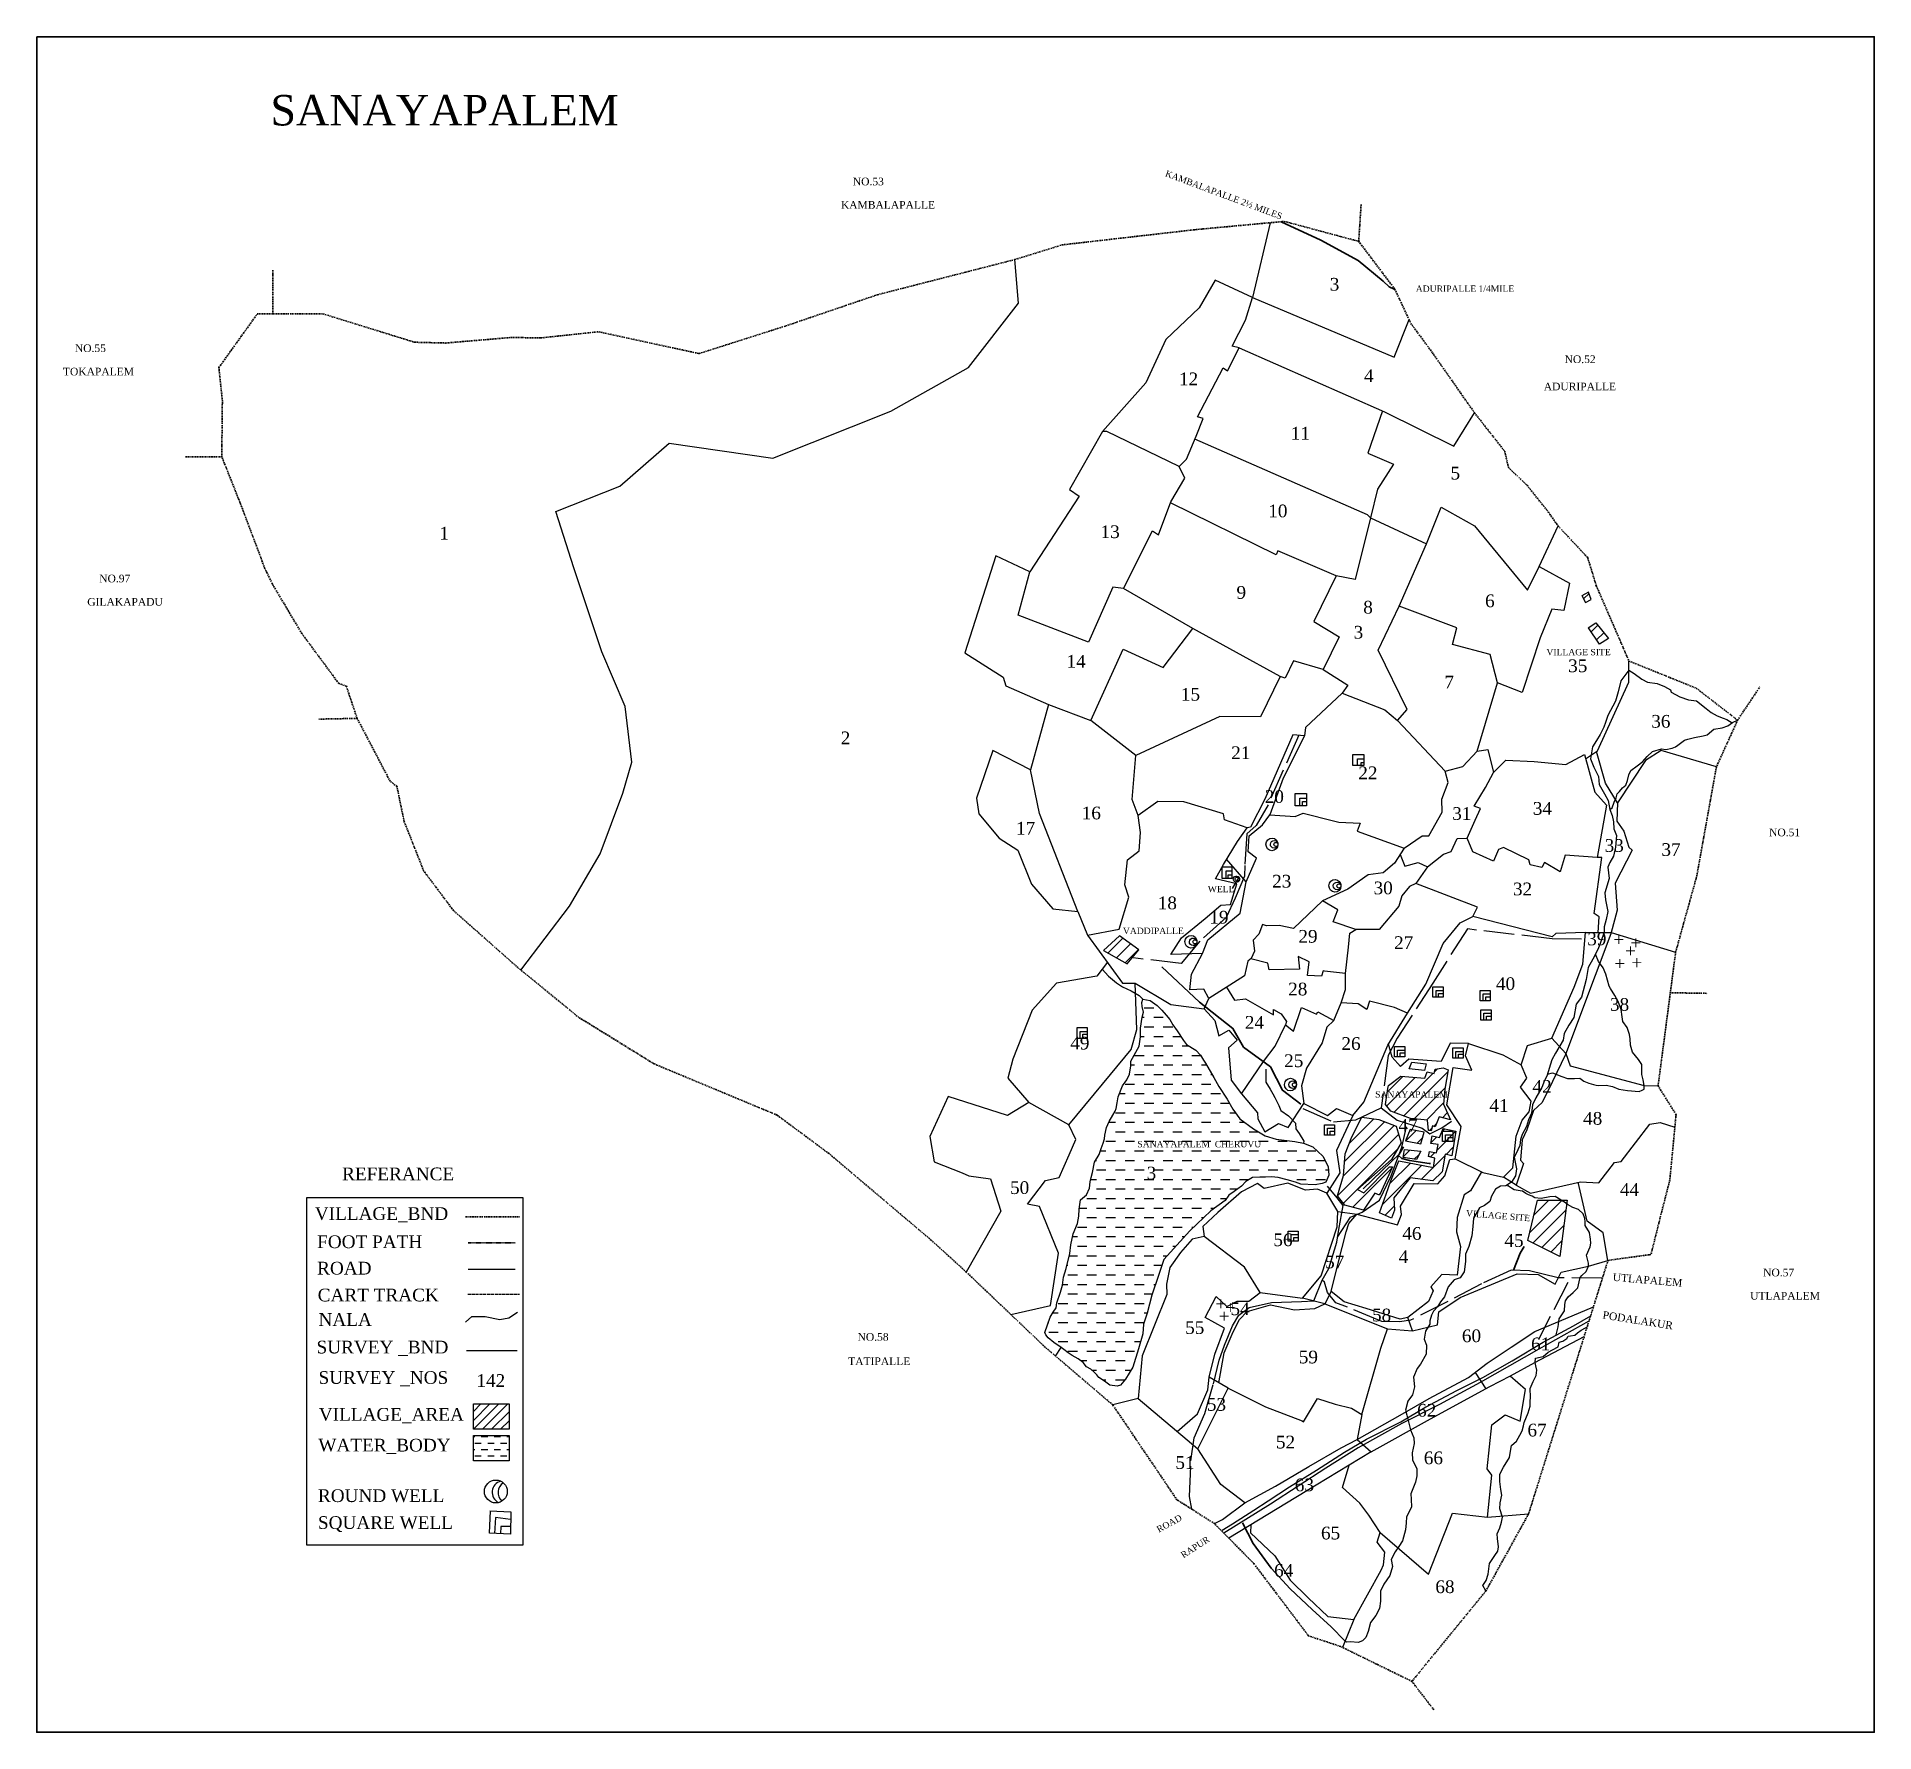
# Model space of a CAD drawing. Header units: millimetres. Extents: x 251 to 973, y 53 to 719.
import ezdxf

# ---------------------------------------------------------------- set-up
doc = ezdxf.new("R2010")
doc.units = ezdxf.units.MM
doc.header["$MEASUREMENT"] = 0
for name, pattern in [('ACAD_ISO02W100', [15, 12, -3]), ('ACAD_ISO07W100', [3, 0, -3]), ('BORDER', [1.75, 0.5, -0.25, 0.5, -0.25, 0, -0.25])]:
    doc.linetypes.add(name, pattern=pattern)
for name, color, linetype in [('CARTTRACK', 30, 'ACAD_ISO02W100'), ('NALA', 4, 'Continuous'), ('ROUND WELL', 5, 'Continuous'), ('SQUAREWELL', 5, 'Continuous'), ('SURVEY_BND', 7, 'Continuous'), ('SURVEY_NO', 7, 'Continuous'), ('TEXT', 7, 'Continuous'), ('VILLAGE_AREA', 1, 'Continuous'), ('WATER_BODY', 4, 'Continuous')]:
    doc.layers.add(name, color=color, linetype=linetype)
for name, color, linetype, lineweight in [('FOOTPATH', 150, 'ACAD_ISO07W100', 30), ('ROAD', 1, 'Continuous', 25), ('VILL_BOUNDARY', 6, 'BORDER', 30)]:
    doc.layers.add(name, color=color, linetype=linetype, lineweight=lineweight)
doc.styles.get("Standard").update_dxf_attribs({"font": 'times.ttf'})
doc.dimstyles.get("Standard").update_dxf_attribs({"dimtxt": 0.18, "dimasz": 0.18, "dimexe": 0.18, "dimexo": 0.0625, "dimgap": 0.09, "dimtad": 0, "dimtih": 1, "dimtoh": 1, "dimdec": 4, "dimzin": 0, "dimdsep": 46, "dimtxsty": 'Standard', "dimcen": 0.09, "dimadec": 0, "dimazin": 0, "dimtfac": 1, "dimtdec": 4, "dimtofl": 0, "dimtmove": 0, "dimatfit": 3, "dimfxl": 0, "dimtolj": 1, "dimtzin": 0, "dimarcsym": 0})

# ---------------------------------------------------------------- blocks, each defined once
blk = doc.blocks.new('123')
at = {"layer": 'ROUND WELL'}
for centre, major_axis, ratio in [((-2.36, 0.07), (-0.07, -2.49), 0.944805), ((-1.5, 0.05), (-1.5, 0.05), 0.99997), ((-0.8, 0.02), (-0.802, 0.017), 1)]:
    blk.add_ellipse(centre, major_axis=major_axis, ratio=ratio, dxfattribs=at)
blk = doc.blocks.new('456')
at = {"layer": 'ROUND WELL'}
for points in [[(-3.65, 0), (0.33, 0), (0.33, -4.42), (-3.65, -4.42)], [(-2.44, -1.56), (0.33, -1.56), (0.33, -4.42), (-2.44, -4.42)], [(-1.4, -2.7), (0.33, -2.7), (0.33, -4.42), (-1.4, -4.42)]]:
    blk.add_lwpolyline(points, close=True, dxfattribs=at)

msp = doc.modelspace()

# ---------------------------------------------------------------- hatches: boundary and pattern name
at = {"layer": 'VILLAGE_AREA'}
h = msp.add_hatch(dxfattribs=at)
h.set_pattern_fill('ANSI31', color=256, scale=30, angle=180, style=0)
h.paths.add_polyline_path([(684.14, 360.43), (676.52, 365.97), (670.29, 360.13), (679.62, 354.85)])
h.paths.add_polyline_path([(863.8, 489), (860.92, 487.09), (865.25, 480.6), (868.77, 482.84)])
h.paths.add_polyline_path([(860.97, 501.06), (858.37, 499.67), (859.8, 497), (862.04, 498.23)])
h = msp.add_hatch(dxfattribs=at)
h.set_pattern_fill('ANSI31', color=256, scale=30, angle=180, style=0)
h.paths.add_polyline_path([(803.97, 299.67), (804.42, 305.69), (805.8, 313.17), (803.83, 314), (800.69, 313.55), (800.34, 311.82), (797.51, 312.44), (796.65, 309.99), (787.12, 310.71), (782.39, 307.02), (782.12, 305.85), (781.2, 299.63), (783.18, 296.95), (790.97, 294.05), (797.68, 293.47), (797.99, 289.44), (799.07, 289.21), (799.65, 291.22), (800.7, 290.76), (802.21, 294.79), (806.67, 293.51)])
h.paths.add_polyline_path([(808.83, 289.12), (803.76, 290.18), (802.42, 286.69), (799.49, 287.25), (798.99, 284.24), (801.86, 283.9), (801.2, 280.63), (798.43, 281.13), (798.01, 279.11), (800.55, 278.46), (800.07, 274.82), (786.43, 277.4), (783.3, 269.6), (781.41, 264.33), (778.82, 257), (783.53, 254.97), (784.72, 258), (784.36, 262.88), (790.78, 270.77), (799.8, 269.55), (803.44, 273.15), (804.58, 280.08), (807.26, 279.43)])
h.paths.add_polyline_path([(796.35, 288.66), (790.89, 289.73), (789.01, 285.34), (795.08, 284.14)], flags=17)
h.paths.add_polyline_path([(794.98, 281.26), (788.65, 281.86), (788.08, 278.72), (793.37, 277.91)], flags=17)
h = msp.add_hatch(dxfattribs=at)
h.set_pattern_fill('ANSI31', color=256, scale=30, angle=180, style=0)
h.paths.add_polyline_path([(785.33, 291.02), (778.51, 293.65), (771.87, 294.68), (767.96, 286.92), (765.27, 280.24), (764.67, 271.7), (762.22, 263.66), (765.18, 260.07), (772.55, 258.05), (776.9, 264.68), (778.8, 263.99), (783.94, 275.11), (782.73, 275.14), (772.64, 264.86), (770.16, 266.17), (783.45, 278.02), (787.31, 284.51)])
h = msp.add_hatch(dxfattribs=at)
h.set_pattern_fill('ANSI31', color=256, scale=30, angle=180, style=0)
h.paths.add_polyline_path([(852.4, 260.57), (851.97, 261), (850.34, 261.94), (840.9, 262.01), (837.05, 246.16), (849.71, 239.79)])
h = msp.add_hatch(dxfattribs=at)
h.set_pattern_fill('ANSI31', color=256, scale=20, angle=180, style=0)
h.set_pattern_definition([(225, (-936.8325, -784.5307), (1.767767, -1.767767), [])])
h.paths.add_polyline_path([(422.6, 181.85), (422.6, 171.9), (436.63, 171.9), (436.63, 181.85)])
at = {"layer": 'WATER_BODY'}
h = msp.add_hatch(dxfattribs=at)
h.set_pattern_fill('DASH', color=256, scale=30, angle=180, style=0)
h.paths.add_polyline_path([(756.57, 279.22), (752.55, 283), (748.96, 284.34), (745.54, 285.03), (738.2, 285.94), (733.89, 287.27), (729.26, 289.98), (723.93, 293.98), (721.1, 297.76), (718.88, 301.7), (715.65, 306.67), (713.72, 310.16), (710.32, 315.81), (709.64, 317.05), (708.37, 318.97), (706.54, 320.96), (702.86, 323.17), (701.68, 324.8), (699.23, 328.51), (697.6, 330.88), (696.36, 333), (694.89, 334.73), (693.23, 336.65), (691.44, 338.47), (688.61, 340.47), (685.68, 340.97), (685.4, 339.68), (685.54, 338.15), (686.01, 335.92), (685.5, 333.88), (684.89, 329.68), (684.8, 328.98), (684.8, 326.15), (684.24, 322.49), (681.08, 316.67), (680.99, 314.82), (680.52, 311.57), (679.41, 309.25), (677.73, 306.88), (676.01, 302.58), (675.64, 300.21), (675.31, 298.07), (674.89, 296.96), (673.96, 295.43), (672.52, 292.97), (671.41, 290.56), (670.85, 287.6), (670.66, 286.12), (670.15, 284.36), (669.32, 282.31), (668.62, 279.99), (666.76, 276.98), (665.97, 272.82), (665.41, 270.87), (664.99, 269.24), (664.76, 266.69), (663.55, 264.09), (661.28, 262.14), (660.67, 258.4), (660.53, 255.66), (660.11, 252.79), (658.35, 248.75), (657.37, 244.36), (657.05, 241.02), (655.6, 235.06), (654.54, 231.72), (654.21, 228.56), (653.33, 225.87), (651.88, 221.59), (651.65, 219.69), (650.49, 217.97), (649.33, 215.93), (647.26, 209.91), (647.64, 209.08), (648.54, 207.84), (650.7, 206.05), (653.69, 204.08), (654.7, 203.27), (656.37, 201.92), (657.99, 200.91), (660.35, 199.55), (662.29, 198.2), (663.65, 196.49), (665.24, 195.54), (666.63, 194.36), (667.61, 193.29), (668.42, 192.31), (670.7, 190.81), (672.8, 189.23), (675.6, 188.82), (676.99, 189.23), (678.98, 191.56), (681.84, 196.26), (684, 203.5), (685.76, 209.42), (686.05, 213.23), (687.46, 217.56), (689.32, 224.66), (689.87, 226.19), (691.34, 230.75), (694.05, 238.66), (696.63, 241.56), (704.26, 249.86), (712.51, 257.74), (718.07, 261.8), (719.57, 263.95), (721.59, 265.35), (724.59, 267.5), (726.22, 269.3), (728.8, 270.93), (731.75, 271.06), (734, 271.03), (736.29, 271.13), (738.9, 270.96), (742.45, 269.99), (745.78, 269.08), (747.9, 268.26), (753.44, 268), (756.24, 268.59), (757.71, 269.08), (758.89, 271.78), (758.56, 275.23)])
h = msp.add_hatch(dxfattribs=at)
h.set_pattern_fill('DASH', color=256, scale=20, angle=180, style=0)
h.set_pattern_definition([(180, (-936.8325, -776.1413), (-2.5, -2.5), [2.5, -2.5])])
h.paths.add_polyline_path([(422.6, 169.44), (422.6, 159.49), (436.63, 159.49), (436.63, 169.44)])

# ---------------------------------------------------------------- linework, layer by layer
at = {"lineweight": 30}
msp.add_lwpolyline([(250.88, 719.46), (973.3, 719.46), (973.3, 52.76), (250.88, 52.76)], close=True, dxfattribs=at)
msp.add_lwpolyline([(357.1, 263.02), (441.98, 263.02), (441.98, 126.3), (357.1, 126.3)], close=True)
at = {"layer": 'CARTTRACK'}
for points in [[(747.02, 444.81), (734.96, 417.45), (730.27, 409.34), (726.58, 406.09), (725.79, 393.55), (725.65, 389.33), (722.01, 380.8), (718.5, 373.14), (708.16, 363.8), (700.81, 355.11), (681.98, 357.23)], [(858.17, 364.64), (846.69, 364.78), (813.38, 368.62), (799.72, 347.35), (785.71, 325.71), (782.14, 318.83), (779.41, 298.28)], [(748.67, 297.97), (760.64, 292.84), (769.5, 293.55), (779.41, 298.28), (785.76, 293.39), (795.62, 290.33), (798.59, 288.06), (803.33, 290.45), (807.06, 292.99)], [(762.31, 247.49), (767.41, 255.31), (771.95, 257.22), (778.75, 262.01), (783.38, 271.51), (786.75, 280.78), (787.63, 282.77), (789.37, 290.82)], [(705.01, 140.45), (704.15, 145.43), (704.66, 159.52), (705.92, 168.53), (710.11, 178.04), (713.53, 189.81), (715.78, 199.02), (717.85, 205), (721.01, 212.52), (723.47, 216.8), (727.59, 219.75), (736.32, 221.74), (748.12, 222.17), (752.95, 222.34), (756.28, 230.58), (758.86, 235.12), (762.01, 245.52), (762.75, 250.47), (764.44, 259.85), (762.15, 262.92), (758.34, 267.55)], [(866.45, 231.37), (849.04, 231.4), (837.7, 234.15), (830.54, 234.46), (818.83, 229.07), (805.59, 222.14), (791.02, 214.78), (786.74, 214.16), (779.77, 214.33), (766.22, 219.85), (761.66, 221.59), (758.34, 225.68), (757.14, 229.75), (756.28, 230.58)], [(852.77, 229.57), (841.35, 207.22)]]:
    msp.add_lwpolyline(points, dxfattribs=at)
at = {"layer": 'CARTTRACK', "ltscale": 0.1}
msp.add_lwpolyline([(420.42, 224.97), (440.61, 224.97)], dxfattribs=at)
at = {"layer": 'FOOTPATH', "linetype": 'ByBlock'}
for points in [[(740.17, 646.74), (755.72, 639.53), (770.38, 631.45), (780.21, 623.29), (782.56, 621.15), (784.86, 620.12)], [(693.16, 353.69), (708.04, 339.87), (721.14, 329.52), (725.3, 322.16), (735.91, 314.47), (740.69, 305.23), (747.88, 299.74)], [(772.42, 266.44), (783.38, 277.08), (786.51, 280.11), (788.19, 282.92)], [(786.13, 279.74), (787.63, 278.37), (790.56, 277.6), (798.29, 276.4), (798.81, 276.4)], [(831.44, 234.42), (834.12, 241.11), (835.62, 243.7)], [(724.95, 135.16), (729.1, 126.99), (736.14, 117.24), (743.66, 109.19), (752.33, 101.04), (759.73, 94.25), (765.22, 88.69), (765.22, 88.69)]]:
    msp.add_lwpolyline(points, dxfattribs=at)
at = {"layer": 'FOOTPATH', "ltscale": 0.01}
msp.add_lwpolyline([(420.47, 245.19), (439.03, 245.19)], dxfattribs=at)
at = {"layer": 'NALA'}
for points in [[(876.83, 470.42), (873.71, 466.13), (872.67, 461.86), (871.55, 458.19), (868.55, 452.57), (867.69, 449.82), (866.93, 447.91), (865.56, 445.1), (864.04, 442.78), (862.53, 440.26), (861.77, 435.46), (863.07, 432.29), (864.94, 428.56), (865.2, 425.39), (867.25, 421.82), (868.66, 419.19), (869.35, 415.57), (870.25, 413.19), (870.75, 410.78), (870.93, 407.99), (872.01, 405.32), (871.51, 400.81), (870.75, 397.3), (869.41, 394.74), (868.62, 392.87), (869.02, 388.46), (867.39, 382.84), (867.65, 380.03), (868.51, 375.54), (867.93, 372.37), (867.1, 369.52), (867.13, 367.25), (864.72, 360.78), (862.66, 356.74), (860.89, 353.45), (860.06, 348.7), (858.19, 341.76), (856.06, 339.05), (855.16, 333.79), (853.17, 330.76), (851.37, 327.57), (851.01, 324.87), (847.94, 319.82), (846.57, 317.19), (844.62, 310.79), (843.72, 308.99), (842.67, 306.24), (840.22, 302.25), (838.88, 299.53), (838.52, 296.25), (837.37, 293.62), (836.57, 290.98), (834.92, 287.84), (834.16, 285.9), (833.98, 283.54), (832.39, 280.01), (831.68, 278.92), (832.68, 274.34), (832.21, 271.6), (830.64, 269.07), (828.49, 267.67), (826.33, 267.49), (824.38, 266.33), (822.83, 263.52), (822.21, 261.49), (820.01, 259.91), (818.06, 258.94), (815.79, 254.92), (815.46, 251.64), (815.13, 248.02), (813.94, 243.7), (812.57, 240.78), (812.61, 237.86), (812.1, 233.85), (810.52, 231.47), (808.14, 230.64), (805.72, 227.97), (804.35, 223.95), (802.8, 222.04), (801.54, 220.09), (799.98, 218.3), (799.29, 216.78), (798.57, 214.54), (798.54, 213.21), (796.84, 210.53), (796.33, 207.39), (797.31, 204.91), (797.16, 201.4), (794.89, 197.51), (793.56, 195.74), (792.18, 192.39), (792.51, 188.52), (791.82, 185.45), (789.88, 182.97), (789.04, 179.42), (789.58, 177.4), (790.49, 173.76), (790.92, 171.61), (792.32, 168.53), (792.36, 166.29), (791.6, 162.6), (791.75, 159.83), (793.44, 156.33), (793.44, 153.61), (792.9, 151.16), (791.06, 146.52), (791.2, 144.37), (791.35, 141.24), (789.36, 137.41), (789.29, 135.17), (789, 132.4), (787.81, 128.02), (786.37, 125.82), (784.89, 123.73), (783.41, 120.73), (783.88, 117.88), (782.8, 114.42), (780.53, 111), (779.23, 108.23), (779.19, 104.35), (778.83, 101.46), (777.39, 98.62), (775.29, 95.88), (774.36, 92.4), (773.45, 90.06), (772.05, 88.72), (770.39, 88), (767.36, 88.29), (765.88, 88.22), (765.15, 88.52)], [(876.83, 470.42), (878.85, 469.02), (881.94, 466.86), (884.14, 465.7), (887.92, 465.2), (890.82, 463.97), (893.22, 462.66), (893.47, 461.8), (896.81, 459.88), (900.22, 458.77), (903.4, 458.39), (907.17, 455.26), (909.18, 453.8), (911.57, 452.39), (913.95, 451.47), (915.39, 450.98), (917.38, 449.7)], [(869.35, 415.57), (870.21, 416.22), (871.07, 418.44), (871.87, 420.19), (872.27, 421.76), (873.1, 422.65), (874.34, 424.07), (875.6, 425.18), (876.34, 427), (876.8, 429.28), (877.66, 430.91), (880.13, 432.71), (882.27, 434.42), (884.06, 436.47), (886.17, 438.37), (889.65, 439.43), (891.35, 439.22), (893.81, 439.77), (895.13, 440.27), (896.11, 440.89), (898.69, 442.9), (900.04, 443.31), (902.58, 443.85), (906.09, 444.52), (907.55, 444.96), (910.21, 447.24), (913.53, 447.74), (915.73, 448.52), (917.57, 449.84), (919.59, 450.74)], [(844.83, 311.48), (846.84, 312.05), (850.49, 310.58), (852.66, 309.81), (855.46, 309.78), (857.59, 309.95), (859.1, 308.73), (861.09, 307.99), (862.92, 307.43), (863.97, 307.19), (864.95, 307.08), (867.87, 307.23), (870.35, 306.74), (872.84, 305.62), (876.23, 305.09), (880.93, 304.71), (882.01, 305.23), (882.78, 305.69), (882.82, 307.07), (882.4, 309.29), (881.91, 311.46), (881.98, 313.38), (881.91, 315.27), (880.65, 317.33), (878.23, 320.22), (877.53, 322.91), (877.32, 325.39), (877.11, 327.14), (876.2, 329.89), (874.52, 332.23), (874.17, 334.01), (873.85, 337.01), (872.63, 340.16), (871.26, 342.5), (869.62, 345.16), (869.02, 346.17), (867.83, 350.91), (866.74, 353.33), (865.69, 354.72), (864.85, 355.81), (863.69, 358.76)], [(669.72, 352.8), (672.22, 350.08), (675.36, 347.44), (677.7, 345.88), (681.1, 344.27), (684.24, 342.47), (685.68, 340.97)], [(734.05, 313.45), (734.1, 308.44), (735.75, 305.64), (736.8, 303.82), (737.6, 302.37), (739.22, 299.19), (739.98, 297.27), (743.01, 295.17), (745.75, 292.23), (745.95, 290.09), (747.21, 288.16), (749.05, 285.23), (748.96, 284.34)], [(848.23, 209.03), (849.06, 212.18), (849.25, 214.27), (849.43, 215.35), (851.48, 218.48), (851.68, 220.9), (851.85, 222.41), (852.91, 223.93), (854.88, 225.71), (856.82, 227.51), (857.27, 229.92), (857.64, 231.52), (858.34, 232.33), (860.05, 233.92), (860.96, 236.03), (860.93, 237.25), (860.56, 238.8), (860.11, 240.31), (861.55, 243.61), (861.88, 245.07), (861.71, 246.61), (861.29, 249.29), (859.69, 252.07), (859.66, 253.44), (859.5, 254.82), (858.82, 256.66), (857.05, 258.31), (854.86, 259.1), (852.7, 260.28), (851.97, 261), (847.82, 263.38), (845.73, 263.28), (842.4, 262.67), (839.81, 262.89), (838.78, 263.52), (837.33, 264.13), (836.27, 264.66), (835.06, 265.47), (834.11, 265.65), (831.73, 266), (830.74, 266.64), (829.5, 267.52), (829.13, 268.09)], [(419.39, 214.01), (421.88, 216.23), (427.13, 216.23), (427.13, 216.23), (432.94, 215.12), (432.94, 215.12), (436.54, 215.67), (439.86, 217.88)], [(820.63, 108.32), (819.47, 110.41), (820.68, 112.42), (821.48, 114.88), (822.09, 119.13), (824.1, 122.27), (825.27, 123.95), (825.59, 125.72), (825.15, 128.94), (825.07, 130.81), (826.12, 133.14), (826.8, 135.39), (827.12, 137.28), (826.08, 140.64), (826.24, 142.98), (826.92, 146.03), (826.44, 148.16), (826.16, 151.4), (826.16, 154.18), (827.49, 156.95), (829.9, 160.77), (830.11, 162.46), (830.71, 165.47), (832.69, 167.16), (834.01, 169.53), (834.86, 171.3), (835.46, 173.19), (835.71, 174.56), (837.28, 178.31), (837.96, 180.97), (837.96, 182.82), (838.12, 184.47), (838.08, 187.91), (839.25, 190.69), (840.42, 192.98), (840.58, 195.19), (840.26, 196.88), (840.03, 198.21), (840.1, 199.87), (843.16, 200.55), (845.05, 202.28), (846.78, 203.17), (849.04, 204.37), (849.44, 206.2), (850.93, 206.6), (852.38, 207.65), (852.91, 208.53), (853.87, 208.65), (855.52, 208.89), (856.69, 209.82), (858.14, 210.87), (859.79, 211.79), (860.5, 212.36)]]:
    msp.add_lwpolyline(points, dxfattribs=at)
at = {"layer": 'ROAD', "ltscale": 0.01}
msp.add_lwpolyline([(420.47, 234.82), (439.03, 234.82)], dxfattribs=at)
at = {"layer": 'ROAD'}
for points in [[(716.92, 132.19), (720.98, 134.7), (729.43, 140.12), (735.05, 143.82), (743.46, 149.29), (753.97, 155.84), (764.99, 162.83), (773.65, 168.03), (787.19, 174.78), (796.66, 180.4), (809.21, 187.15), (819.43, 192.26), (830.96, 198.81), (843.11, 206.2), (855, 212.62), (861.81, 216.55)], [(861.13, 214.4), (841.47, 203.44), (818.33, 190.3), (802.38, 181.58), (787.59, 174.17), (770.39, 164.63), (757.68, 156.64), (735.9, 142.49), (717.6, 131.05)]]:
    msp.add_lwpolyline(points, dxfattribs=at)
at = {"layer": 'ROUND WELL'}
msp.add_circle((431.38, 147.44), 4.5, dxfattribs=at)
for centre, start, end in [((434.4, 147.13), 103.75534, 244.32659), ((436.74, 147.04), 122.37722, 228.98063)]:
    msp.add_arc(centre, 4.5, start, end, dxfattribs=at)
for centre, major_axis, ratio in [((722.53, 388.2), (-1.21, 0.22), 1), ((722.91, 388.2), (-0.834, 0.221), 0.989723), ((723.33, 388.09), (-0.417, 0.111), 1)]:
    msp.add_ellipse(centre, major_axis=major_axis, ratio=ratio, dxfattribs=at)
at = {"layer": 'SQUAREWELL'}
for points in [[(768.25, 437.24), (772.59, 437.24), (772.59, 432.91), (768.25, 432.91)], [(770.19, 435.56), (772.59, 435.56), (772.59, 432.91), (770.19, 432.91)], [(771.54, 434.13), (772.59, 434.13), (772.59, 432.91), (771.54, 432.91)], [(745.61, 421.85), (750.05, 421.85), (750.05, 417.04), (745.61, 417.04)], [(747.44, 420.1), (750.05, 420.1), (750.05, 417.04), (747.44, 417.04)], [(748.56, 418.79), (750.05, 418.79), (750.05, 417.04), (748.56, 417.04)], [(716.92, 393.04), (720.76, 393.04), (720.76, 388.43), (716.92, 388.43)], [(718.46, 391.54), (720.76, 391.54), (720.76, 388.43), (718.46, 388.43)], [(719.35, 389.87), (720.76, 389.87), (720.76, 388.43), (719.35, 388.43)], [(799.77, 345.82), (803.81, 345.82), (803.81, 341.79), (799.77, 341.79)], [(801.01, 344.46), (803.81, 344.46), (803.81, 341.79), (801.01, 341.79)], [(802, 343.31), (803.81, 343.31), (803.81, 341.79), (802, 341.79)], [(818.31, 344.46), (822.34, 344.46), (822.34, 340.43), (818.31, 340.43)], [(819.54, 343.11), (822.34, 343.11), (822.34, 340.43), (819.54, 340.43)], [(820.53, 341.96), (822.34, 341.96), (822.34, 340.43), (820.53, 340.43)], [(818.6, 336.82), (822.63, 336.82), (822.63, 332.78), (818.6, 332.78)], [(819.83, 335.46), (822.63, 335.46), (822.63, 332.78), (819.83, 332.78)], [(820.82, 334.31), (822.63, 334.31), (822.63, 332.78), (820.82, 332.78)], [(784.69, 322.36), (788.73, 322.36), (788.73, 318.33), (784.69, 318.33)], [(785.93, 321.01), (788.73, 321.01), (788.73, 318.33), (785.93, 318.33)], [(786.92, 319.86), (788.73, 319.86), (788.73, 318.33), (786.92, 318.33)], [(807.62, 321.84), (811.66, 321.84), (811.66, 317.81), (807.62, 317.81)], [(808.86, 320.49), (811.66, 320.49), (811.66, 317.81), (808.86, 317.81)], [(809.85, 319.33), (811.66, 319.33), (811.66, 317.81), (809.85, 317.81)], [(757.12, 291.59), (761.16, 291.59), (761.16, 287.56), (757.12, 287.56)], [(758.36, 290.24), (761.16, 290.24), (761.16, 287.56), (758.36, 287.56)], [(759.35, 289.09), (761.16, 289.09), (761.16, 287.56), (759.35, 287.56)], [(803.52, 289.09), (807.56, 289.09), (807.56, 285.06), (803.52, 285.06)], [(804.76, 287.73), (807.56, 287.73), (807.56, 285.06), (804.76, 285.06)], [(805.75, 286.58), (807.56, 286.58), (807.56, 285.06), (805.75, 285.06)], [(742.83, 249.85), (746.86, 249.85), (746.86, 245.82), (742.83, 245.82)], [(744.06, 248.49), (746.86, 248.49), (746.86, 245.82), (744.06, 245.82)], [(745.05, 247.34), (746.86, 247.34), (746.86, 245.82), (745.05, 245.82)]]:
    msp.add_lwpolyline(points, close=True, dxfattribs=at)
for points in [[(429.04, 139.86), (437.25, 139.49), (437.09, 130.6), (428.84, 131.01), (429.23, 139.85)], [(437.19, 136.47), (431.21, 137.21), (430.89, 130.91)], [(437.14, 133.66), (433.29, 133.7), (433.14, 130.8)]]:
    msp.add_lwpolyline(points, dxfattribs=at)
at = {"layer": 'SURVEY_BND'}
for points in [[(735.82, 646.34), (728.91, 616.97), (714.23, 623.71), (707.95, 612.85), (694.8, 600.37), (686.89, 583.39), (669.93, 564.18), (656.93, 541.48), (660.75, 538.77), (641.36, 509.1), (627.93, 515.33), (615.8, 477.26), (630.86, 467.65), (631.92, 464.24), (648.63, 456.84), (665.33, 450.58), (678.07, 478.71), (693.7, 471.39), (705.44, 486.8), (678.16, 502.48), (673.91, 502.97), (664.43, 481.34), (636.72, 492.02), (641.36, 509.1)], [(441.24, 352.45), (460.3, 377.55), (472.43, 398.13), (481.26, 422.08), (484.79, 434.23), (482.19, 456.11), (472.98, 477.6), (462.08, 510.69), (455.02, 532.74), (480.11, 542.71), (499.53, 559.62), (540.31, 553.69), (586.61, 572.19), (617.16, 589.39), (636.84, 614.76), (635.46, 631.85)], [(700.03, 550.41), (702.92, 553.4), (706.71, 562.34), (709.4, 569.37), (707.17, 570.05), (717.39, 589.21), (719, 588.05), (723.56, 597.07), (720.88, 597.83), (726.16, 607.98), (728.91, 616.97), (784.62, 593.52), (790.4, 608.27)], [(723.56, 597.07), (780.72, 571.98), (808.06, 558.53), (816.17, 571.55)], [(779.94, 572.32), (774.16, 555.66), (784.34, 551.4), (777.99, 541.53), (775.25, 530.3), (774.1, 531.45), (706.23, 561.2)], [(678.16, 502.48), (689.48, 525.23), (691.84, 523.64), (696.75, 536.6), (702.2, 545.89), (700.03, 550.41), (671.61, 564.19), (669.93, 564.18)], [(775.25, 530.3), (769.24, 506.08), (761.77, 507.51), (738.82, 517.26), (738.11, 515.78), (696.57, 536.13)], [(775.25, 530.3), (797.28, 520.1), (803, 534.51), (816.11, 527.13), (836.94, 501.87), (841.57, 511.14), (849.03, 527.1)], [(841.57, 511.14), (853.53, 504.58), (851.22, 493.89), (846.52, 494.36), (841.95, 483.11), (834.85, 461.65), (825.24, 465.36), (822.34, 476.5), (807.55, 480.54), (809.13, 487.08), (786.56, 495.6), (797.28, 520.1)], [(761.77, 507.51), (752.93, 489.55), (762.97, 483.55), (756.58, 470.65), (745.04, 474), (741.74, 467.3), (739.73, 467.86), (705.44, 486.8)], [(756.58, 470.65), (766.39, 464.45), (764.15, 461.4), (780.85, 454.83), (785.83, 450.58), (789.72, 454.98), (778.28, 478.2), (786.56, 495.6)], [(859.82, 435.49), (864.44, 438.7), (876.79, 465.66), (876.86, 473.99)], [(739.73, 467.86), (731.97, 451.99), (715.97, 452.15), (682.96, 436.81), (665.33, 450.58)], [(804.63, 430.68), (811.51, 432.56), (817.2, 438.52), (825.24, 465.36)], [(648.63, 456.84), (641.54, 431.18), (626.8, 438.85), (620.3, 420.02), (621.29, 413.92), (629.28, 404.27), (636.66, 399.64), (641.91, 386.26), (650.4, 376.56), (660.2, 375.52), (645.06, 414.02), (641.54, 431.18)], [(764.15, 461.4), (749.63, 447.87), (749.27, 444.61), (744.77, 445), (733.72, 419.71), (728.03, 408.71), (726.77, 408.45)], [(749.27, 444.61), (740.97, 427.87), (735.64, 413.55), (745.57, 412.89), (748.82, 414.14), (760.66, 411.08), (762.8, 410.67), (771.21, 410.21), (770.04, 407.07), (788.51, 400.4), (795.52, 405.18), (798.23, 405.25), (803.37, 414.61), (803.23, 419.68), (805.75, 426.18), (804.63, 430.68), (785.83, 450.58)], [(660.2, 375.52), (664.02, 366.2), (677.75, 347.33), (682.73, 347.33), (696.77, 338.9), (709.88, 337.26), (714.05, 332.67), (715.65, 326.61), (719.6, 328.87), (722.84, 324.92), (719.4, 321.82), (720.53, 309.17), (724.49, 303.78), (730.87, 296.36), (730.92, 293.95), (733.65, 288.81), (739.1, 292.1), (742.85, 290.56), (749.07, 300.01), (758.29, 295.23), (761.89, 298.06), (768.36, 295.34), (772.63, 300.57), (782.09, 322.98), (789.86, 335.49), (796.97, 346.98), (803.86, 362.91), (810.49, 371.08), (815.53, 373.55), (817.38, 377.14), (793.07, 386.52), (790.61, 385.33), (787.62, 381.69), (786.39, 377.58), (778.62, 368.42), (769.46, 368.38), (760.51, 371.45), (762.46, 376.2), (756.36, 379.67), (744.98, 368.86), (739.29, 369.99), (734.35, 369.9), (732.77, 370.35), (731.33, 366.64), (729.07, 364.23), (729.64, 359.94), (728.39, 357), (726.98, 356), (725.72, 350.15), (711.69, 341.24), (709.73, 344.94), (704.2, 344.73), (704.91, 350.86), (709.24, 359.04), (696.73, 358.58), (700.91, 365.16), (710.25, 372.78), (716.47, 378), (720.19, 378.2), (722.71, 386.31), (714.28, 388.35), (717.43, 393.94), (722.97, 402.99), (726.77, 408.45), (717.83, 411.56), (717.43, 413.9), (701.92, 418.66), (691.58, 418.71), (683.93, 413.18), (681.49, 419.5), (682.96, 436.81)], [(817.2, 438.52), (821.33, 439.23), (823.66, 430.18), (828.48, 435.06), (839.66, 434.41), (852.11, 433.25), (859.36, 437.17), (863.4, 422.4), (868.09, 417.36), (864.36, 396.79), (851.8, 397.64), (849.85, 391.15), (843.7, 394.8), (842.55, 392.85), (837.96, 393.81), (837.55, 395.75), (827.53, 400.68), (825.56, 399.81), (823.6, 395.33), (815.5, 399), (813.26, 404.33), (816.46, 411.41), (818.45, 416.03), (815.98, 416.94), (820.47, 424.24), (823.66, 430.18)], [(911.27, 432.44), (889.55, 438.74), (883.41, 434.89), (872.41, 418.26), (867.6, 425.97), (864.05, 438.43)], [(664.02, 366.2), (676.38, 368.59), (680.24, 381.16), (678.67, 385.99), (679.76, 395.83), (684.27, 399.33), (684.83, 406.53), (683.93, 413.18)], [(709.24, 359.04), (711.25, 364.4), (723.95, 374.87), (726.38, 387.18), (730.47, 396.52), (727.19, 398.94), (727.53, 405.29), (732.73, 409.6), (735.64, 413.55)], [(872.41, 418.26), (872.1, 410.95), (874.8, 407.12), (876.83, 400.85), (878.17, 399.65), (871.38, 386.58), (872.29, 376.03), (869.74, 366.7), (863.54, 350.3), (851.89, 319.24), (846.79, 308.66), (842.76, 300.34), (839.37, 297.27), (836.71, 289.64), (834.87, 285.68), (834.24, 277.77), (835.4, 276.41), (832.47, 267.94), (827.5, 271.02), (831.26, 274.71), (832.51, 287.19), (834.9, 293.39), (837.63, 296.7), (838.45, 300.94), (834.18, 306.38), (836.69, 310.02), (834.54, 315.26), (836.98, 322.75), (846.6, 325.63), (855.37, 345.72), (858.77, 354.74), (859.84, 367.17), (869.9, 367.28), (895.21, 359.48)], [(788.51, 400.4), (784.74, 394.52), (780.18, 390.76), (774.35, 389.85), (766.29, 384.23), (756.36, 379.67)], [(786.95, 397.97), (788.72, 393.31), (793.94, 394.75), (797.64, 393.1), (793.07, 386.52)], [(797.64, 393.1), (803.99, 398.06), (807.03, 399.12), (809.3, 404.14), (813.26, 404.33)], [(726.38, 387.18), (718.69, 396.01)], [(864.7, 367.22), (865.14, 373.34), (863.2, 374.74), (866.18, 396.77), (864.36, 396.79)], [(859.84, 367.17), (848.16, 366.78), (846.72, 365.48), (815.53, 373.55)], [(789.86, 335.49), (784.66, 337.72), (774.82, 340.24), (773.86, 336.9), (770.42, 339.24), (763.68, 339.55), (765.42, 344.86), (765.42, 351.05), (766.59, 361.51), (767.12, 366.93), (769.46, 368.38)], [(671.8, 355.51), (667.63, 350.09), (651.82, 347.27), (642.24, 336.69), (634.57, 317.42), (632.62, 309.95), (640.9, 300.38), (632.48, 295.27), (609.24, 302.72), (601.97, 286.97), (603.65, 277.02), (614.69, 272.72), (617.38, 271.57), (625.86, 270.36), (629.97, 257.68), (616.34, 233.72)], [(765.42, 351.05), (757.21, 352.09), (756.68, 352.12), (755.95, 350.07), (750.43, 350.29), (751.18, 355.72), (746.78, 357.77), (747.36, 352.78), (735.38, 352.61), (734.91, 355.15), (728.16, 356.84)], [(656.7, 291.67), (672.99, 311.4), (681.18, 321.24), (683.44, 329.07), (682.73, 347.33)], [(709.88, 337.26), (711.69, 341.24)], [(718.7, 345.7), (721.82, 340.62), (726.08, 341.15), (737.07, 334.83), (737.15, 337.02), (740.17, 335.21), (742.16, 332.29), (741.84, 330.94), (745.02, 328.47), (748.12, 337.71), (754.07, 335.17), (754.48, 336.08), (760.78, 332.64), (763.68, 339.55)], [(760.78, 332.64), (758.08, 329.98), (756.29, 323.86), (750.08, 313.92), (748.18, 306.99), (749.07, 300.01)], [(724.49, 303.78), (733.19, 316.45), (737.73, 322.49), (741.84, 330.94)], [(846.6, 325.63), (852.02, 319.59), (853.72, 314.8), (882.79, 307.07), (888.32, 306.92)], [(762.38, 257.54), (769.84, 256.48), (785.93, 252.28), (787.4, 256.32), (787.03, 259.66), (792.38, 268.48), (801.68, 268.44), (804.47, 271.51), (806.43, 277.99), (808.59, 278.27), (810.88, 290.9), (805.25, 299.5), (807.74, 314.11), (815.04, 313.09), (812.63, 318.78), (813.78, 323.55), (806.51, 323.71), (803.09, 316.5), (790.32, 317.39), (787.01, 314.5), (783.71, 318.17), (782.35, 323.39)], [(813.78, 323.55), (827.34, 319.17), (834.54, 315.26)], [(633.86, 217.02), (649.44, 220.52), (652.6, 241.15), (645.16, 259.55), (640.4, 260.45), (647.54, 269.68), (652.82, 270.91), (656.84, 279.75), (659.37, 285.89), (656.7, 291.67), (640.9, 300.38)], [(768.36, 295.34), (761.88, 281.54), (763.19, 272.72), (758.03, 264.72), (754.4, 266.3), (749.76, 265.93), (742.81, 268.67), (733.4, 266.62), (730.83, 268.48), (724.52, 265.27), (715.17, 257.09), (709.32, 251.68), (709.89, 247.74), (705.14, 246.7), (700.52, 241.38), (696.3, 235.56), (695.02, 228.96), (695.22, 224.95), (685.47, 200.72), (683.95, 184.06), (673.93, 181.48)], [(832.47, 267.94), (838.13, 264.71), (857.84, 269.23), (865.03, 268.76), (871.16, 276.8), (873.83, 277.18), (885.11, 291.84), (889.17, 292.57), (894.91, 290.67)], [(808.59, 278.27), (819.48, 272.8), (827.5, 271.02)], [(818.9, 273.09), (814.61, 265.61), (812.02, 264.11), (809.32, 255.23), (809, 249.48), (810.58, 243.79), (809.35, 232.46), (803.36, 232.71), (798.91, 227.84), (799.83, 226.32), (798.1, 222.16), (789.96, 215.86), (786.86, 215.15), (773.5, 219.37), (764.85, 222.05), (759.83, 226.1), (762.48, 237.24), (765.67, 249.48), (766.72, 252.85), (769.84, 256.48)], [(791.76, 210.54), (801.54, 212.97), (802.08, 218.03), (810.44, 223.76), (832.88, 233.04), (841.11, 232.8), (847.82, 229.01), (850.18, 233.62), (860.95, 236.03), (868.62, 238.31), (866.7, 249.18), (860.4, 253.73), (856.89, 269.02)], [(731.88, 225.74), (748.55, 223.43), (755.84, 232.27), (762.21, 251.49), (762.38, 257.54), (758.03, 264.72)], [(683.95, 184.06), (707.37, 164.18), (719.25, 188.07), (711.86, 192.35), (714.04, 201.44), (717.87, 211.66), (710.21, 215.88), (714.51, 224.16), (718.73, 220.13), (722.89, 222.31), (727.39, 222.24), (731.88, 225.74), (725.77, 235.62), (709.89, 247.74)], [(759.83, 226.1), (757.36, 221.26), (748.55, 223.43)], [(713.91, 134.8), (717.08, 136.44), (725.88, 142.92), (737.88, 149.48), (750.99, 157.21), (763.74, 164.58), (769.99, 167.86), (787.78, 177.97), (798.33, 183.93), (813.75, 192.26), (821.17, 197.89), (830.5, 204.2), (839.8, 210.33), (852.09, 215.46), (862.88, 219.98)], [(715.56, 190.21), (717.74, 201.99), (721.28, 210.17), (723.79, 215.12), (726.82, 218.22), (735.89, 220.77), (745.33, 218.86), (753.3, 219.45), (757.36, 221.26)], [(757.36, 221.26), (781.97, 211.36), (791.76, 210.54), (789.96, 215.86)], [(719.25, 188.07), (733.94, 180.69), (748.35, 175.17), (748.93, 174.87), (754.42, 184.02), (761.31, 181.78), (767.76, 180.22), (771.82, 177.75), (779.28, 203.79), (781.97, 211.36)], [(419.87, 202.9), (439.79, 202.9)], [(651.41, 200.69), (653.69, 204.08)], [(771.82, 177.75), (769.99, 167.86), (775.55, 162.98), (798.79, 176.03), (822.23, 188.72), (830.34, 192.92), (839.9, 198.14), (859.23, 208.33)], [(699.3, 171.03), (707.24, 177.92), (711.3, 187.43), (711.86, 192.35)], [(779.08, 131.33), (798.11, 114.91), (807.55, 138.91), (821.24, 137.3), (822.96, 153.89), (821.08, 156.35), (823, 173.69), (828.25, 177.59), (834.12, 175.04), (836.17, 187.48), (830.17, 192.83)], [(816.34, 194.23), (820.64, 187.85)], [(725.88, 142.92), (716.45, 150.24), (707.37, 164.18)], [(775.55, 162.98), (753.83, 149.95), (719.52, 129.1)], [(728.19, 134.37), (728.07, 131.14), (737.65, 122.08), (743.7, 112.62), (750.69, 105.6), (758.52, 98.24), (768.65, 97.13), (779.42, 116.46), (780.41, 118.58), (780.85, 123.6), (777.88, 127.51), (779.08, 131.33), (774.55, 138.12), (771.05, 142.86), (764.27, 149.02), (766.84, 157.75)], [(821.24, 137.3), (837.39, 138.59)], [(768.65, 97.13), (764.19, 86.15)]]:
    msp.add_lwpolyline(points, dxfattribs=at)
at = {"layer": 'VILL_BOUNDARY'}
for points in [[(770.61, 639.01), (771.57, 653.63)], [(337.59, 610.48), (363.45, 610.48), (399.45, 599.33), (411.69, 599.03), (437.33, 601.2), (449.05, 601.05), (471.81, 603.45), (511.28, 594.89), (545.41, 605.77), (581.42, 618.02), (635.46, 631.85), (654.03, 637.62), (706.67, 643.64), (741.35, 646.85), (770.61, 639.01), (784.86, 620.12), (791.11, 606.74), (799.61, 595.2), (816.17, 571.55), (828.01, 556.47), (829.52, 550.04), (836.79, 543.07), (844.64, 533.27), (849.03, 527.1), (860.64, 514.62), (864.03, 503.57), (876.86, 473.99), (903.29, 463.31), (919.59, 450.74), (911.27, 432.44), (903.45, 389.14), (895.21, 359.48), (888.32, 306.92), (895.38, 295.57), (892.94, 270.02), (885.5, 240.62), (868.62, 238.31), (837.39, 138.59), (820.63, 108.32), (791.53, 72.76), (763.43, 86.51), (750.9, 90.65), (729.38, 119.09), (713.91, 134.8), (699.13, 144.19), (673.93, 181.48), (647.37, 204.14), (616.34, 233.72), (602.57, 246.25), (562.36, 280.29), (541.97, 295.42), (493.58, 315.58), (463.98, 333.87), (440.03, 353.44), (414.71, 375.87), (402.99, 391.53), (395.32, 410.93), (392.45, 424.74), (389.8, 426.74), (376.84, 451.44), (372.61, 464.07), (369.63, 465.15), (355.12, 484.77), (343.89, 503.58), (340.52, 510.43), (331.77, 533.82), (323.62, 554.34), (323.86, 576.27), (322.49, 589.39), (337.59, 610.48)], [(343.71, 610.48), (343.75, 627.71)], [(323.62, 554.34), (309.34, 554.23)], [(919.59, 450.74), (928.32, 463.82)], [(376.84, 451.44), (361.74, 451.13)], [(893.12, 343.55), (907.73, 343.3)], [(419.43, 255.45), (440.7, 255.45)], [(791.53, 72.76), (800.19, 61.54)]]:
    msp.add_lwpolyline(points, dxfattribs=at)
at = {"layer": 'VILLAGE_AREA'}
for points in [[(858.36, 499.69), (859.8, 497), (862.04, 498.23), (860.97, 501.06), (858.37, 499.67)], [(860.87, 487.05), (863.8, 489), (868.77, 482.84), (865.25, 480.6), (860.92, 487.09)], [(782.12, 305.85), (782.39, 307.02), (787.12, 310.71), (796.65, 309.99), (797.51, 312.44), (800.34, 311.82), (800.69, 313.55), (803.83, 314), (805.8, 313.17), (804.42, 305.69), (803.97, 299.67), (806.67, 293.51), (802.21, 294.79), (800.7, 290.76), (799.65, 291.22), (799.07, 289.21), (797.99, 289.44), (797.68, 293.47), (790.97, 294.05), (783.18, 296.95), (781.2, 299.63), (782.12, 305.85)], [(791.44, 316.21), (797.18, 315.54), (796.48, 312.91), (790.48, 313.69), (791.44, 316.21)], [(771.87, 294.68), (778.51, 293.65), (785.33, 291.02), (787.31, 284.51), (783.45, 278.02), (770.16, 266.17), (772.64, 264.86), (782.73, 275.14), (783.94, 275.11), (778.8, 263.99), (776.9, 264.68), (772.55, 258.05), (765.18, 260.07), (762.22, 263.66), (764.67, 271.7), (765.27, 280.24), (767.96, 286.92), (771.87, 294.68)], [(802.42, 286.69), (803.76, 290.18), (808.83, 289.12), (807.26, 279.43), (804.58, 280.08), (803.44, 273.15), (799.8, 269.55), (790.78, 270.77), (784.36, 262.88), (784.72, 258), (783.53, 254.97), (778.82, 257), (781.41, 264.33), (783.3, 269.6), (786.43, 277.4), (800.07, 274.82), (800.55, 278.46), (798.01, 279.11), (798.43, 281.13), (801.2, 280.63), (801.86, 283.9), (798.99, 284.24), (799.49, 287.25), (802.42, 286.69)], [(789.01, 285.34), (795.08, 284.14), (796.35, 288.66), (790.89, 289.73), (789.01, 285.34)], [(788.65, 281.86), (794.98, 281.26), (793.37, 277.91), (788.08, 278.72), (788.65, 281.86)], [(840.9, 262.01), (852.57, 261.92), (849.71, 239.79), (837.05, 246.16), (840.9, 262.01)]]:
    msp.add_lwpolyline(points, dxfattribs=at)
for points in [[(670.29, 360.13), (679.62, 354.85), (684.14, 360.43), (676.52, 365.97), (670.29, 360.13)], [(422.6, 181.85), (436.63, 181.85), (436.63, 171.9), (422.6, 171.9)]]:
    msp.add_lwpolyline(points, close=True, dxfattribs=at)
at = {"layer": 'WATER_BODY'}
msp.add_lwpolyline([(647.26, 209.91), (649.33, 215.93), (650.49, 217.97), (651.65, 219.69), (651.88, 221.59), (653.33, 225.87), (654.21, 228.56), (654.54, 231.72), (655.6, 235.06), (657.05, 241.02), (657.37, 244.36), (658.35, 248.75), (660.11, 252.79), (660.53, 255.66), (660.67, 258.4), (661.28, 262.14), (663.55, 264.09), (664.76, 266.69), (664.99, 269.24), (665.41, 270.87), (665.97, 272.82), (666.76, 276.98), (668.62, 279.99), (669.32, 282.31), (670.15, 284.36), (670.66, 286.12), (670.85, 287.6), (671.41, 290.56), (672.52, 292.97), (673.96, 295.43), (674.89, 296.96), (675.31, 298.07), (675.64, 300.21), (676.01, 302.58), (677.73, 306.88), (679.41, 309.25), (680.52, 311.57), (680.99, 314.82), (681.08, 316.67), (684.24, 322.49), (684.8, 326.15), (684.8, 328.98), (684.89, 329.68), (685.5, 333.88), (686.01, 335.92), (685.54, 338.15), (685.4, 339.68), (685.68, 340.97), (688.61, 340.47), (691.44, 338.47), (693.23, 336.65), (694.89, 334.73), (696.36, 333), (697.6, 330.88), (699.23, 328.51), (701.68, 324.8), (702.86, 323.17), (706.54, 320.96), (708.37, 318.97), (709.64, 317.05), (710.32, 315.81), (713.72, 310.16), (715.65, 306.67), (718.88, 301.7), (721.1, 297.76), (723.93, 293.98), (729.26, 289.98), (733.89, 287.27), (738.2, 285.94), (745.54, 285.03), (748.96, 284.34), (752.55, 283), (756.57, 279.22), (758.56, 275.23), (758.89, 271.78), (757.71, 269.08), (756.24, 268.59), (753.44, 268), (747.9, 268.26), (745.78, 269.08), (742.45, 269.99), (738.9, 270.96), (736.29, 271.13), (734, 271.03), (731.75, 271.06), (728.8, 270.93), (726.22, 269.3), (724.59, 267.5), (721.59, 265.35), (719.57, 263.95), (718.07, 261.8), (712.51, 257.74), (704.26, 249.86), (696.63, 241.56), (694.05, 238.66), (691.34, 230.75), (689.87, 226.19), (689.32, 224.66), (687.46, 217.56), (686.05, 213.23), (685.76, 209.42), (684, 203.5), (681.84, 196.26), (678.98, 191.56), (676.99, 189.23), (675.6, 188.82), (672.8, 189.23), (670.7, 190.81), (668.42, 192.31), (667.61, 193.29), (666.63, 194.36), (665.24, 195.54), (663.65, 196.49), (662.29, 198.2), (660.35, 199.55), (657.99, 200.91), (656.37, 201.92), (654.7, 203.27), (653.69, 204.08), (650.7, 206.05), (648.54, 207.84), (647.64, 209.08), (647.26, 209.91)], dxfattribs=at)
msp.add_lwpolyline([(422.6, 169.44), (436.63, 169.44), (436.63, 159.49), (422.6, 159.49)], close=True, dxfattribs=at)

# ---------------------------------------------------------------- block references
at = {"layer": 'ROUND WELL'}
for p in [(738.87, 401.83), (763.63, 385.5), (707.03, 363.52), (746.14, 307.36)]:
    msp.add_blockref('123', p, dxfattribs=at)
at = {"layer": 'SQUAREWELL'}
msp.add_blockref('456', (663.52, 329.91), dxfattribs=at)

# ---------------------------------------------------------------- texts
msp.add_text('REFERANCE', height=5).set_placement((370.93, 269.8))
at = {"layer": 'CARTTRACK'}
msp.add_text('CART TRACK', height=5, dxfattribs=at).set_placement((361.33, 222.18))
at = {"layer": 'FOOTPATH'}
msp.add_text('FOOT PATH', height=5, dxfattribs=at).set_placement((361.11, 243.13))
at = {"layer": 'NALA'}
msp.add_text('NALA', height=5, dxfattribs=at).set_placement((361.65, 212.55))
at = {"layer": 'ROAD'}
msp.add_text('ROAD', height=5, dxfattribs=at).set_placement((361.11, 232.75))
at = {"layer": 'ROUND WELL'}
msp.add_text('ROUND WELL', height=5, dxfattribs=at).set_placement((361.43, 143.29))
at = {"layer": 'SQUAREWELL'}
msp.add_text('SQUARE WELL', height=5, dxfattribs=at).set_placement((361.43, 132.71))
at = {"layer": 'SURVEY_NO'}
for s, p in [('3', (759.23, 619.63)), ('12', (699.95, 582.42)), ('4', (772.72, 583.68)), ('11', (743.88, 561.05)), ('5', (806.7, 545.36)), ('10', (735.05, 530.5)), ('13', (669.12, 522.33)), ('1', (409.17, 521.76)), ('9', (722.56, 498.46)), ('6', (820.3, 495.16)), ('8', (772.39, 492.65)), ('3', (768.61, 482.8)), ('14', (655.74, 471.38)), ('35', (852.95, 469.61)), ('15', (700.69, 458.4)), ('7', (804.31, 463.2)), ('36', (885.63, 447.78)), ('2', (566.96, 441.25)), ('21', (720.49, 435.42)), ('22', (770.46, 427.52)), ('20', (733.66, 418.19)), ('16', (661.7, 411.73)), ('31', (807.37, 411.53)), ('34', (839.07, 413.53)), ('17', (635.88, 405.73)), ('33', (867.29, 398.95)), ('37', (889.63, 397.36)), ('23', (736.58, 384.91)), ('30', (776.45, 382.26)), ('32', (831.26, 381.86)), ('18', (691.59, 376.37)), ('19', (711.88, 370.76)), ('29', (746.89, 363.23)), ('27', (784.52, 360.75)), ('39', (860.45, 362.22)), ('+', (870.75, 362)), ('+', (875.38, 357.45)), ('+', (877.44, 360.61)), ('+', (871.19, 352.54)), ('+', (877.82, 352.84)), ('28', (742.87, 342.5)), ('40', (824.57, 344.61)), ('38', (869.39, 336.45)), ('24', (725.86, 329.38)), ('49', (657.2, 321.23)), ('26', (763.81, 321.08)), ('25', (741.29, 314.31)), ('42', (838.92, 304.21)), ('41', (822.01, 296.71)), ('48', (858.83, 291.65)), ('47', (786.25, 288.87)), ('3', (687.23, 270.14)), ('50', (633.53, 264.41)), ('44', (873.3, 263.68)), ('56', (737.05, 243.91)), ('46', (787.75, 246.39)), ('45', (827.89, 243.62)), ('57', (757.4, 235.18)), ('4', (786.32, 237.23)), ('+', (714.31, 218.69)), ('+', (715.62, 213.79)), ('+', (718.01, 217.19)), ('54', (720.18, 216.78)), ('58', (775.84, 214.33)), ('55', (702.37, 209.39)), ('60', (811.18, 206.14)), ('59', (747.05, 197.81)), ('61', (838.38, 202.96)), ('142', (423.73, 188.56)), ('53', (710.91, 179.18)), ('62', (793.59, 176.87)), ('67', (836.97, 169.08)), ('52', (738.08, 164.36)), ('51', (698.52, 156.32)), ('66', (796.21, 158.16)), ('63', (745.49, 147.54)), ('65', (755.78, 128.59)), ('64', (737.36, 113.91)), ('68', (800.75, 107.48))]:
    msp.add_text(s, height=5, dxfattribs=at).set_placement(p)
at = {"layer": 'TEXT'}
for s, height, p in [('SANAYAPALEM', 12, (342.73, 684.58)), ('NO.53', 3, (571.72, 661.04)), ('KAMBALAPALLE', 3, (567.03, 651.86)), ('ADURIPALLE 1/4MILE', 2.5, (793.05, 619.16)), ('NO.55', 3, (265.87, 595.49)), ('NO.52', 3, (851.57, 591.15)), ('TOKAPALEM', 3, (261.18, 586.31)), ('ADURIPALLE', 3, (843.36, 580.43)), ('NO.97', 3, (275.44, 504.93)), ('GILAKAPADU', 3, (270.75, 495.75)), ('VILLAGE SITE', 2.5, (844.42, 476.25)), ('NO.51', 3, (931.95, 405.09)), ('WELL', 2.5, (711.29, 383.08)), ('VADDIPALLE', 2.5, (677.92, 366.65)), ('SANAYAPALEM', 2.5, (777.08, 302.32)), ('SANAYAPALEM  CHERUVU', 2.5, (683.6, 282.77)), ('NO.57', 3, (929.61, 232.04)), ('UTLAPALEM', 3, (924.51, 222.9)), ('NO.58', 3, (573.58, 206.72)), ('SURVEY _BND', 5, (360.88, 201.71)), ('TATIPALLE', 3, (569.9, 197.16)), ('SURVEY _NOS', 5, (361.67, 189.75))]:
    msp.add_text(s, height=height, dxfattribs=at).set_placement(p)
for s, height, rotation, p in [('KAMBALAPALLE 2½ MILES', 2.5, 339.42699, (694.3, 664.71)), ('VILLAGE SITE', 2.5, 355.45702, (812.71, 255.65)), ('UTLAPALEM', 3, 355.08485, (870.38, 230.3)), ('PODALAKUR', 3, 351.0014, (866.32, 215.47)), ('ROAD', 2.5, 28.7128, (692.04, 131.21)), ('RAPUR ', 2.5, 32.87602, (701.69, 121.11))]:
    msp.add_text(s, height=height, rotation=rotation, dxfattribs=at).set_placement(p)
at = {"layer": 'VILL_BOUNDARY'}
msp.add_text('VILLAGE_BND', height=5, dxfattribs=at).set_placement((360.2, 254.2))
at = {"layer": 'VILLAGE_AREA'}
msp.add_text('VILLAGE_AREA', height=5, dxfattribs=at).set_placement((361.78, 175.25))
at = {"layer": 'WATER_BODY'}
msp.add_text('WATER_BODY', height=5, dxfattribs=at).set_placement((361.58, 163.16))

# ---------------------------------------------------------------- leaders
at = {"layer": 'SURVEY_NO'}
msp.add_leader([(722.31, 386.98), (720.89, 384.49)], dimstyle='Standard', override={"dimgap": 0.09, "dimtad": 0}, dxfattribs=at)

doc.saveas('drawing.dxf')
